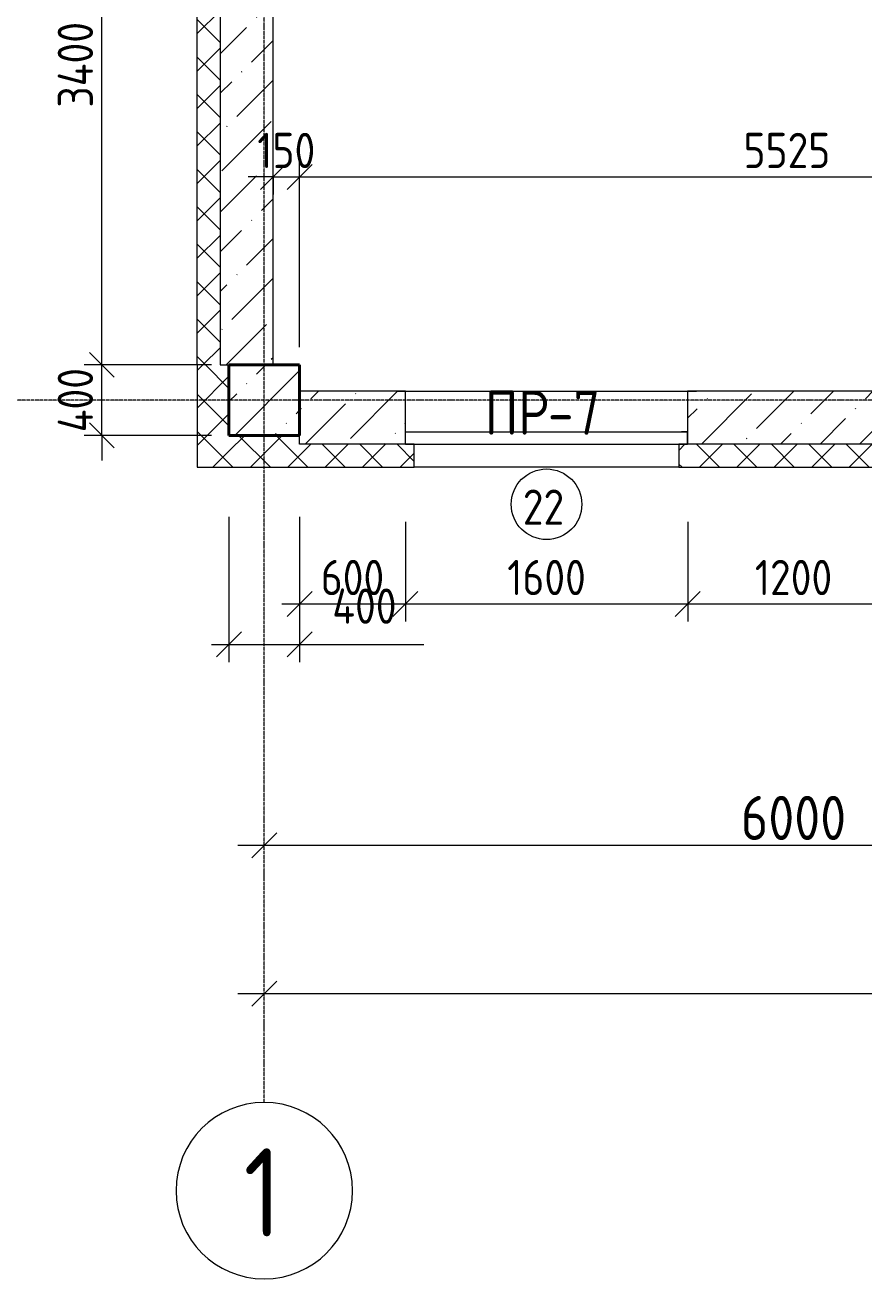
# Model space of a CAD drawing. Header units: millimetres. Extents: x -60946 to 138510, y -262288 to 24501.
# Drawn here: x -20946 to -16191, y -210602 to -203498 of the extents above; entities that cross this region are included whole.
import ezdxf

# ---------------------------------------------------------------- set-up
doc = ezdxf.new("R2010")
doc.units = ezdxf.units.MM
doc.linetypes.add('ADSK_Линия сетки', pattern=[25, 20, -2.5, 0, -2.5])
for name, color, linetype, lineweight in [('_ Окна', 7, 'Continuous', 18), ('Марки', 7, 'Continuous', 20), ('Марки окон', 7, 'Continuous', 20), ('Несущие колонны', 7, 'Continuous', 18), ('Окна', 7, 'Continuous', 9), ('Оси', 7, 'Continuous', 9), ('Размеры', 7, 'Continuous', 9), ('Стены внутренние', 7, 'Continuous', 18), ('Стены наружные', 7, 'Continuous', 18), ('Стены штриховка', 7, 'Continuous', 9)]:
    doc.layers.add(name, color=color, linetype=linetype, lineweight=lineweight)
doc.styles.add('GOST Common', font='', dxfattribs={"width": 0.9, "height": 500})
doc.styles.add('GOST Common_2', font='', dxfattribs={"width": 0.9, "height": 250})
doc.styles.add('GOST Common_3', font='', dxfattribs={"width": 0.9, "height": 200})
doc.styles.get('GOST Common').set_extended_font_data('GOST Common')
doc.styles.get('GOST Common_2').set_extended_font_data('GOST Common')
doc.styles.get('GOST Common_3').set_extended_font_data('GOST Common')
doc.dimstyles.new('ADSK_Основной_2_0', dxfattribs={"dimscale": 304.8, "dimtxt": 201.142999, "dimasz": 0.463911, "dimexe": 0.328084, "dimexo": 0.328084, "dimgap": 0.164042, "dimtad": 1, "dimdec": 3, "dimrnd": 0.001, "dimdsep": 46, "dimtxsty": 'GOST Common_3', "dimblk1": 'OBLIQUE', "dimblk2": 'OBLIQUE', "dimsah": 1, "dimcen": 0.09, "dimdle": 0.328084, "dimazin": 2, "dimtfac": 1, "dimtdec": 4, "dimtix": 1, "dimtmove": 0, "dimatfit": 3, "dimfxl": 1, "dimtvp": 1, "dimtolj": 1, "dimtzin": 0, "dimlwd": 20, "dimlwe": 20, "dimarcsym": 2})
doc.dimstyles.new('ADSK_Основной_2_0_1', dxfattribs={"dimscale": 304.8, "dimtxt": 201.142999, "dimasz": 0.463911, "dimexe": 0.328084, "dimexo": 0.328084, "dimgap": 0.164042, "dimtad": 1, "dimdec": 3, "dimrnd": 0.001, "dimdsep": 46, "dimtxsty": 'GOST Common_3', "dimblk1": 'OBLIQUE', "dimblk2": 'OBLIQUE', "dimsah": 1, "dimcen": 0.09, "dimdle": 0.328084, "dimazin": 2, "dimtfac": 1, "dimtdec": 4, "dimtix": 1, "dimtmove": 1, "dimatfit": 3, "dimfxl": 1, "dimtvp": 1, "dimtolj": 1, "dimtzin": 0, "dimlwd": 20, "dimlwe": 20, "dimarcsym": 2})
doc.dimstyles.new('ADSK_Основной_2_0_2', dxfattribs={"dimscale": 304.8, "dimtxt": 201.142999, "dimasz": 0.463911, "dimexe": 0.328084, "dimexo": 0.328084, "dimgap": 0.164042, "dimtad": 1, "dimdec": 3, "dimrnd": 0.001, "dimdsep": 46, "dimtxsty": 'GOST Common_3', "dimblk1": 'OBLIQUE', "dimblk2": 'OBLIQUE', "dimsah": 1, "dimcen": 0.09, "dimdle": 0.328084, "dimazin": 2, "dimtfac": 1, "dimtdec": 4, "dimtix": 1, "dimtmove": 0, "dimatfit": 3, "dimfxl": 1, "dimtvp": 1, "dimtolj": 1, "dimtzin": 0, "dimlwd": 20, "dimlwe": 20, "dimarcsym": 2})
doc.dimstyles.new('ADSK_Основной_2_5_мм', dxfattribs={"dimscale": 304.8, "dimtxt": 251.428749, "dimasz": 0.463911, "dimexe": 0.492126, "dimexo": 0.984252, "dimgap": 0.098425, "dimtad": 1, "dimrnd": 0.01, "dimdsep": 46, "dimtxsty": 'GOST Common_2', "dimblk1": 'OBLIQUE', "dimblk2": 'OBLIQUE', "dimsah": 1, "dimcen": 0.09, "dimdle": 0.492126, "dimazin": 2, "dimtfac": 1, "dimtdec": 4, "dimtix": 1, "dimtmove": 0, "dimatfit": 3, "dimfxl": 1, "dimtvp": 1, "dimtolj": 1, "dimtzin": 0, "dimlwd": 20, "dimlwe": 20, "dimarcsym": 2})
pattern_1 = [(45, (9.36, -198628.46), (84.1895, 308.696), [396.875, -79.375, 3.353, -76.022])]
pattern_2 = [(45, (9.36, -198628.46), (-106.066, 106.066), []), (135, (9.36, -198628.46), (-106.066, -106.066), [])]

# ---------------------------------------------------------------- blocks, each defined once
blk = doc.blocks.new('ADSK_КолоннаЖБ_Прямоугольная - 400x400 мм-1807142-Кладочный план 4-го этажа')
at = {"layer": 'Несущие колонны', "lineweight": 40}
for p, q in [((-200, 200), (200, 200)), ((-200, -200), (-200, 200)), ((200, 200), (200, -200)), ((200, -200), (-200, -200))]:
    blk.add_line(p, q, dxfattribs=at)
blk = doc.blocks.new('ОКНО L03 _2СТ_RS - ОК-5_1600х2000h-3556607-Кладочный план 4-го этажа')
at = {"layer": '_ Окна'}
for p, q in [((-838.1, -79), (761.9, -79)), ((-838.1, -149), (-838.1, -79)), ((-838.1, -79), (-803.1, -79)), ((-818.1, -79), (-38.1, -79)), ((-38.1, -79), (741.9, -79)), ((761.9, -79), (726.9, -79)), ((761.9, -149), (761.9, -79)), ((-838.1, -149), (761.9, -149)), ((-838.1, -149), (-833.1, -149)), ((-818.1, -149), (-38.1, -149)), ((-38.1, -149), (741.9, -149)), ((761.9, -149), (756.9, -149))]:
    blk.add_line(p, q, dxfattribs=at)
at = {"layer": 'Окна'}
blk.add_line((-888.1, 150), (811.9, 150), dxfattribs=at)
blk = doc.blocks.new('Ось сетки - Круг_Ø10 мм-8259-Кладочный план 4-го этажа')
at = {"layer": 'Оси', "lineweight": 20}
for start, end in [(360, 180), (180, 360)]:
    blk.add_arc((0, 0), 5, start, end, dxfattribs=at)
blk = doc.blocks.new('_Oblique')
at = {"color": 0, "linetype": 'ByBlock', "lineweight": -2}
blk.add_line((-0.5, -0.5), (0.5, 0.5), dxfattribs=at)
blk = doc.blocks.new('*D5845')
at = {"layer": 'Defpoints', "color": 0, "transparency": 16777216}
for p in [(-19590.6, -208045.7), (-13590.6, -208045.7), (-13590.6, -208145.7)]:
    blk.add_point(p, dxfattribs=at)
at = {"layer": 'Размеры', "color": 0, "lineweight": 20, "transparency": 16777216}
for p, q in [((-19740.6, -208145.7), (-13440.6, -208145.7)), ((-19590.6, -208345.7), (-19590.6, -208295.7)), ((-13590.6, -208345.7), (-13590.6, -208295.7))]:
    blk.add_line(p, q, dxfattribs=at)
at = {"layer": 'Размеры', "color": 0, "lineweight": 20, "transparency": 16777216, "xscale": 141.4, "yscale": 141.4, "zscale": 141.4, "rotation": 180}
blk.add_blockref('_Oblique', (-19590.6, -208145.7), dxfattribs=at)
at = {"layer": 'Размеры', "color": 0, "lineweight": 20, "transparency": 16777216, "xscale": 141.4, "yscale": 141.4, "zscale": 141.4}
blk.add_blockref('_Oblique', (-13590.6, -208145.7), dxfattribs=at)
at = {"layer": 'Размеры', "color": 0, "lineweight": 9, "transparency": 16777216, "insert": (-16590.6, -207990.7), "char_height": 250, "width": 756.843, "attachment_point": 5, "style": 'GOST Common_2'}
blk.add_mtext('\\A1;6000', dxfattribs=at)
blk = doc.blocks.new('*D5869')
at = {"layer": 'Defpoints', "color": 0, "transparency": 16777216}
for p in [(-19590.6, -208885.7), (61609.4, -208885.7), (61609.4, -208985.7)]:
    blk.add_point(p, dxfattribs=at)
at = {"layer": 'Размеры', "color": 0, "lineweight": 20, "transparency": 16777216}
for p, q in [((-19740.6, -208985.7), (61759.4, -208985.7)), ((-19590.6, -209185.7), (-19590.6, -209135.7)), ((61609.4, -209185.7), (61609.4, -209135.7))]:
    blk.add_line(p, q, dxfattribs=at)
at = {"layer": 'Размеры', "color": 0, "lineweight": 20, "transparency": 16777216, "xscale": 141.4, "yscale": 141.4, "zscale": 141.4, "rotation": 180}
blk.add_blockref('_Oblique', (-19590.6, -208985.7), dxfattribs=at)
at = {"layer": 'Размеры', "color": 0, "lineweight": 20, "transparency": 16777216, "xscale": 141.4, "yscale": 141.4, "zscale": 141.4}
blk.add_blockref('_Oblique', (61609.4, -208985.7), dxfattribs=at)
at = {"layer": 'Размеры', "color": 0, "lineweight": 9, "transparency": 16777216, "insert": (21009.4, -208830.7), "char_height": 250, "width": 889.802, "attachment_point": 5, "style": 'GOST Common_2'}
blk.add_mtext('\\A1;81200', dxfattribs=at)
blk = doc.blocks.new('*D5889')
at = {"layer": 'Defpoints', "color": 0, "transparency": 16777216}
for p in [(-20511.3, -205423.5), (-19790.6, -205423.5), (-19790.6, -205823.5)]:
    blk.add_point(p, dxfattribs=at)
at = {"layer": 'Размеры', "color": 0, "lineweight": 20, "transparency": 16777216}
for p, q in [((-20511.3, -205423.5), (-20511.3, -205282.1)), ((-19890.6, -205423.5), (-20611.3, -205423.5)), ((-20511.3, -205823.5), (-20511.3, -205423.5)), ((-19890.6, -205823.5), (-20611.3, -205823.5)), ((-20511.3, -205823.5), (-20511.3, -205964.9))]:
    blk.add_line(p, q, dxfattribs=at)
at = {"layer": 'Размеры', "color": 0, "lineweight": 20, "transparency": 16777216, "xscale": 141.4, "yscale": 141.4, "zscale": 141.4}
for p, rotation in [((-20511.3, -205423.5), 270), ((-20511.3, -205823.5), 90)]:
    blk.add_blockref('_Oblique', p, dxfattribs=dict(at, rotation=rotation))
at = {"layer": 'Размеры', "color": 0, "lineweight": 9, "transparency": 16777216, "insert": (-20661.3, -205623.5), "char_height": 200, "width": 474.561, "attachment_point": 5, "rotation": 90, "style": 'GOST Common_3'}
blk.add_mtext('\\A1;400', dxfattribs=at)
blk = doc.blocks.new('*D5890')
at = {"layer": 'Defpoints', "color": 0, "transparency": 16777216}
for p in [(-20511.3, -202023.5), (-19839.6, -202023.5), (-19790.6, -205423.5)]:
    blk.add_point(p, dxfattribs=at)
at = {"layer": 'Размеры', "color": 0, "lineweight": 20, "transparency": 16777216}
for p, q in [((-20511.3, -205523.5), (-20511.3, -201923.5)), ((-19939.6, -202023.5), (-20611.3, -202023.5)), ((-19890.6, -205423.5), (-20611.3, -205423.5))]:
    blk.add_line(p, q, dxfattribs=at)
at = {"layer": 'Размеры', "color": 0, "lineweight": 20, "transparency": 16777216, "xscale": 141.4, "yscale": 141.4, "zscale": 141.4}
for p, rotation in [((-20511.3, -202023.5), 90), ((-20511.3, -205423.5), 270)]:
    blk.add_blockref('_Oblique', p, dxfattribs=dict(at, rotation=rotation))
at = {"layer": 'Размеры', "color": 0, "lineweight": 9, "transparency": 16777216, "insert": (-20661.3, -203723.5), "char_height": 200, "width": 625.93, "attachment_point": 5, "rotation": 90, "style": 'GOST Common_3'}
blk.add_mtext('\\A1;3400', dxfattribs=at)
blk = doc.blocks.new('*D5738')
at = {"layer": 'Defpoints', "color": 0, "transparency": 16777216}
for p in [(-19790.6, -206184.1), (-19390.6, -206184.1), (-19390.6, -207007.1)]:
    blk.add_point(p, dxfattribs=at)
at = {"layer": 'Размеры', "color": 0, "lineweight": 20, "transparency": 16777216}
for p, q in [((-19790.6, -206284.1), (-19790.6, -207107.1)), ((-19390.6, -206284.1), (-19390.6, -207107.1)), ((-19890.6, -207007.1), (-19390.6, -207007.1)), ((-19390.6, -207007.1), (-18686.4, -207007.1))]:
    blk.add_line(p, q, dxfattribs=at)
at = {"layer": 'Размеры', "color": 0, "lineweight": 20, "transparency": 16777216, "xscale": 141.4, "yscale": 141.4, "zscale": 141.4, "rotation": 180}
blk.add_blockref('_Oblique', (-19790.6, -207007.1), dxfattribs=at)
at = {"layer": 'Размеры', "color": 0, "lineweight": 20, "transparency": 16777216, "xscale": 141.4, "yscale": 141.4, "zscale": 141.4}
blk.add_blockref('_Oblique', (-19390.6, -207007.1), dxfattribs=at)
at = {"layer": 'Размеры', "color": 0, "lineweight": 9, "transparency": 16777216, "insert": (-19205.1, -206690.5), "char_height": 200, "width": 474.561, "attachment_point": 1, "line_spacing_factor": 1.022761, "style": 'GOST Common_3'}
blk.add_mtext('\\A1;400', dxfattribs=at)
blk = doc.blocks.new('*D5739')
at = {"layer": 'Defpoints', "color": 0, "transparency": 16777216}
for p in [(-19390.6, -206184.1), (-18790.6, -206213.3), (-18790.6, -206778.4)]:
    blk.add_point(p, dxfattribs=at)
at = {"layer": 'Размеры', "color": 0, "lineweight": 20, "transparency": 16777216}
for p, q in [((-19390.6, -206284.1), (-19390.6, -206878.4)), ((-18790.6, -206313.3), (-18790.6, -206878.4)), ((-19490.6, -206778.4), (-18690.6, -206778.4))]:
    blk.add_line(p, q, dxfattribs=at)
at = {"layer": 'Размеры', "color": 0, "lineweight": 20, "transparency": 16777216, "xscale": 141.4, "yscale": 141.4, "zscale": 141.4, "rotation": 180}
blk.add_blockref('_Oblique', (-19390.6, -206778.4), dxfattribs=at)
at = {"layer": 'Размеры', "color": 0, "lineweight": 20, "transparency": 16777216, "xscale": 141.4, "yscale": 141.4, "zscale": 141.4}
blk.add_blockref('_Oblique', (-18790.6, -206778.4), dxfattribs=at)
at = {"layer": 'Размеры', "color": 0, "lineweight": 9, "transparency": 16777216, "insert": (-19090.6, -206628.4), "char_height": 200, "width": 454.106, "attachment_point": 5, "style": 'GOST Common_3'}
blk.add_mtext('\\A1;600', dxfattribs=at)
blk = doc.blocks.new('*D5740')
at = {"layer": 'Defpoints', "color": 0, "transparency": 16777216}
for p in [(-18790.6, -206213.3), (-17190.6, -206213.3), (-17190.6, -206778.4)]:
    blk.add_point(p, dxfattribs=at)
at = {"layer": 'Размеры', "color": 0, "lineweight": 20, "transparency": 16777216}
for p, q in [((-18790.6, -206313.3), (-18790.6, -206878.4)), ((-17190.6, -206313.3), (-17190.6, -206878.4)), ((-18890.6, -206778.4), (-17090.6, -206778.4))]:
    blk.add_line(p, q, dxfattribs=at)
at = {"layer": 'Размеры', "color": 0, "lineweight": 20, "transparency": 16777216, "xscale": 141.4, "yscale": 141.4, "zscale": 141.4, "rotation": 180}
blk.add_blockref('_Oblique', (-18790.6, -206778.4), dxfattribs=at)
at = {"layer": 'Размеры', "color": 0, "lineweight": 20, "transparency": 16777216, "xscale": 141.4, "yscale": 141.4, "zscale": 141.4}
blk.add_blockref('_Oblique', (-17190.6, -206778.4), dxfattribs=at)
at = {"layer": 'Размеры', "color": 0, "lineweight": 9, "transparency": 16777216, "insert": (-17990.6, -206628.4), "char_height": 200, "width": 560.473, "attachment_point": 5, "style": 'GOST Common_3'}
blk.add_mtext('\\A1;1600', dxfattribs=at)
blk = doc.blocks.new('*D5741')
at = {"layer": 'Defpoints', "color": 0, "transparency": 16777216}
for p in [(-17190.6, -206213.3), (-15990.6, -206213.3), (-15990.6, -206778.4)]:
    blk.add_point(p, dxfattribs=at)
at = {"layer": 'Размеры', "color": 0, "lineweight": 20, "transparency": 16777216}
for p, q in [((-17190.6, -206313.3), (-17190.6, -206878.4)), ((-15990.6, -206313.3), (-15990.6, -206878.4)), ((-17290.6, -206778.4), (-15890.6, -206778.4))]:
    blk.add_line(p, q, dxfattribs=at)
at = {"layer": 'Размеры', "color": 0, "lineweight": 20, "transparency": 16777216, "xscale": 141.4, "yscale": 141.4, "zscale": 141.4, "rotation": 180}
blk.add_blockref('_Oblique', (-17190.6, -206778.4), dxfattribs=at)
at = {"layer": 'Размеры', "color": 0, "lineweight": 20, "transparency": 16777216, "xscale": 141.4, "yscale": 141.4, "zscale": 141.4}
blk.add_blockref('_Oblique', (-15990.6, -206778.4), dxfattribs=at)
at = {"layer": 'Размеры', "color": 0, "lineweight": 9, "transparency": 16777216, "insert": (-16590.6, -206628.4), "char_height": 200, "width": 560.473, "attachment_point": 5, "style": 'GOST Common_3'}
blk.add_mtext('\\A1;1200', dxfattribs=at)
blk = doc.blocks.new('*D6348')
at = {"layer": 'Defpoints', "color": 0, "transparency": 16777216}
for p in [(-19540.6, -204258.9), (-19390.6, -204358.9), (-19390.6, -205423.5)]:
    blk.add_point(p, dxfattribs=at)
at = {"layer": 'Размеры', "color": 0, "lineweight": 20, "transparency": 16777216}
for p, q in [((-19390.6, -205323.5), (-19390.6, -204258.9)), ((-19540.6, -204358.9), (-19682, -204358.9)), ((-19540.6, -204358.9), (-19540.6, -204458.9)), ((-19540.6, -204358.9), (-19390.6, -204358.9)), ((-19390.6, -204358.9), (-19249.2, -204358.9))]:
    blk.add_line(p, q, dxfattribs=at)
at = {"layer": 'Размеры', "color": 0, "lineweight": 20, "transparency": 16777216, "xscale": 141.4, "yscale": 141.4, "zscale": 141.4}
blk.add_blockref('_Oblique', (-19540.6, -204358.9), dxfattribs=at)
at = {"layer": 'Размеры', "color": 0, "lineweight": 20, "transparency": 16777216, "xscale": 141.4, "yscale": 141.4, "zscale": 141.4, "rotation": 180}
blk.add_blockref('_Oblique', (-19390.6, -204358.9), dxfattribs=at)
at = {"layer": 'Размеры', "color": 0, "lineweight": 9, "transparency": 16777216, "insert": (-19465.6, -204208.9), "char_height": 200, "width": 409.104, "attachment_point": 5, "style": 'GOST Common_3'}
blk.add_mtext('\\A1;150', dxfattribs=at)
blk = doc.blocks.new('*D6349')
at = {"layer": 'Defpoints', "color": 0, "transparency": 16777216}
for p in [(-13865.6, -204358.9), (-13865.6, -204573.5), (-19390.6, -205423.5)]:
    blk.add_point(p, dxfattribs=at)
at = {"layer": 'Размеры', "color": 0, "lineweight": 20, "transparency": 16777216}
for p, q in [((-19390.6, -205323.5), (-19390.6, -204258.9)), ((-13865.6, -204473.5), (-13865.6, -204258.9)), ((-19490.6, -204358.9), (-13765.6, -204358.9))]:
    blk.add_line(p, q, dxfattribs=at)
at = {"layer": 'Размеры', "color": 0, "lineweight": 20, "transparency": 16777216, "xscale": 141.4, "yscale": 141.4, "zscale": 141.4, "rotation": 180}
blk.add_blockref('_Oblique', (-19390.6, -204358.9), dxfattribs=at)
at = {"layer": 'Размеры', "color": 0, "lineweight": 20, "transparency": 16777216, "xscale": 141.4, "yscale": 141.4, "zscale": 141.4}
blk.add_blockref('_Oblique', (-13865.6, -204358.9), dxfattribs=at)
at = {"layer": 'Размеры', "color": 0, "lineweight": 9, "transparency": 16777216, "insert": (-16628.1, -204208.9), "char_height": 200, "width": 605.475, "attachment_point": 5, "style": 'GOST Common_3'}
blk.add_mtext('\\A1;5525', dxfattribs=at)
blk = doc.blocks.new('М_окна1 - Маркировка типоразмера-1510237-Кладочный план 4-го этажа')
at = {"layer": 'Марки окон'}
blk.add_circle((0, 0), 2, dxfattribs=at)

msp = doc.modelspace()

# ---------------------------------------------------------------- hatches: boundary and pattern name
at = {"layer": 'Несущие колонны', "lineweight": 9}
h = msp.add_hatch(dxfattribs=at)
h.set_pattern_fill('FP_1', color=256, style=0, pattern_type=2)
h.set_pattern_definition([(45, (9.36, -198628.46), (-224.5064, 224.5064), []), (45, (233.87, -198628.46), (-224.5064, 224.5064), [396.875, -79.375, 3.353, -76.022])])
h.paths.add_polyline_path([(-19790.6385, -205823.4914), (-19390.6385, -205823.4914), (-19390.6385, -205423.4914), (-19790.6385, -205423.4914)])
at = {"layer": 'Стены внутренние', "lineweight": 9}
h = msp.add_hatch(dxfattribs=at)
h.set_pattern_fill('FP_2', color=256, style=0, pattern_type=2)
h.set_pattern_definition(pattern_1)
h.paths.add_polyline_path([(-19790.6385, -205423.4914), (-19540.6385, -205423.4914), (-19540.6385, -202023.4914), (-19839.6385, -202023.4914), (-19840.6385, -205423.4914), (-19805.9578, -205423.4914)])
h.paths.add_polyline_path([(-19839.6385, -200473.4914), (-19839.6385, -200423.4914), (-19540.6385, -200423.4914), (-19540.6385, -198223.4914), (-19839.6385, -198223.4914), (-19840.6385, -200473.4914)])
h.paths.add_polyline_path([(-19840.6385, -196673.4914), (-19839.6385, -196673.4914), (-19839.6385, -196623.4914), (-19540.6385, -196623.4914), (-19540.6385, -194423.4914), (-19839.6385, -194423.4914), (-19840.6385, -195092.7203)])
h.paths.add_polyline_path([(-19840.6385, -192873.4914), (-19839.6385, -192873.4914), (-19839.6385, -192823.4914), (-19540.6385, -192823.4914), (-19540.6385, -191623.4914), (-19839.6385, -191623.4914), (-19840.6385, -191573.4914)])
h.paths.add_polyline_path([(-19839.6385, -190073.4914), (-19839.6385, -190023.4914), (-19540.6385, -190023.4914), (-19540.6385, -187623.4914), (-19840.6385, -187623.4914), (-19840.6385, -190073.4914)])
h = msp.add_hatch(dxfattribs=at)
h.set_pattern_fill('FP_2', color=256, style=0, pattern_type=2)
h.set_pattern_definition(pattern_1)
h.paths.add_polyline_path([(-3390.6385, -205873.4914), (-3390.6385, -205573.4914), (-3990.6385, -205573.4914), (-3990.6385, -205872.4914), (-4040.6385, -205873.4914)])
h.paths.add_polyline_path([(-5540.6385, -205873.4914), (-5540.6385, -205872.4914), (-5590.6385, -205872.4914), (-5590.6385, -205573.4914), (-6790.6385, -205573.4914), (-6790.6385, -205872.4914), (-6605.294, -205873.4914)])
h.paths.add_polyline_path([(-14030.6674, -205873.4914), (-12190.6385, -205872.4914), (-12190.6385, -205573.4914), (-14390.6385, -205573.4914), (-14390.6385, -205872.4914), (-14440.6385, -205873.4914)])
h.paths.add_polyline_path([(-9905.46, -205873.4914), (-8390.6385, -205872.4914), (-8390.6385, -205573.4914), (-8990.6385, -205573.4914), (-8990.6385, -205823.4914), (-9390.6385, -205823.4914), (-9390.6385, -205573.4914), (-10590.6385, -205573.4914), (-10590.6385, -205872.4914), (-10640.6385, -205873.4914)])
h.paths.add_polyline_path([(-19390.6385, -205873.4914), (-18790.6385, -205872.4914), (-18790.6385, -205573.4914), (-19390.6385, -205573.4914), (-19390.6385, -205823.4914)])
h.paths.add_polyline_path([(-15940.6385, -205873.4914), (-15940.6385, -205872.4914), (-15990.6385, -205872.4914), (-15990.6385, -205573.4914), (-17190.6385, -205573.4914), (-17190.6385, -205872.4914), (-16505.7919, -205873.4914)])
at = {"layer": 'Стены наружные', "lineweight": 9}
h = msp.add_hatch(dxfattribs=at)
h.set_pattern_fill('FP_4', color=256, style=0, pattern_type=2)
h.set_pattern_definition(pattern_2)
h.paths.add_polyline_path([(-19840.6385, -205423.4914), (-19840.6385, -201973.4914), (-19970.6385, -201973.4914), (-19970.6385, -205423.4914)])
h.paths.add_polyline_path([(-19840.6385, -200473.4914), (-19840.6385, -198173.4914), (-19970.6385, -198173.4914), (-19970.6385, -200473.4914)])
h.paths.add_polyline_path([(-19970.6385, -196673.4914), (-19840.6385, -196673.4914), (-19840.6385, -194373.4914), (-19970.6385, -194373.4914), (-19970.6385, -195092.7203)])
h.paths.add_polyline_path([(-19970.6385, -192873.4914), (-19840.6385, -192873.4914), (-19840.6385, -191573.4914), (-19970.6385, -191573.4914)])
h.paths.add_polyline_path([(-19840.6385, -190073.4914), (-19840.6385, -187803.4914), (-19970.6385, -187803.4914), (-19970.6385, -190073.4914)])
h = msp.add_hatch(dxfattribs=at)
h.set_pattern_fill('FP_4', color=256, style=0, pattern_type=2)
h.set_pattern_definition(pattern_2)
h.paths.add_polyline_path([(-19970.6385, -206003.4914), (-19790.6385, -206003.4914), (-19790.6385, -205423.4914), (-19970.6385, -205423.4914)])
h = msp.add_hatch(dxfattribs=at)
h.set_pattern_fill('FP_4', color=256, style=0, pattern_type=2)
h.set_pattern_definition(pattern_2)
h.paths.add_polyline_path([(-19390.6385, -206003.4914), (-19390.6385, -205823.4914), (-19790.6385, -205823.4914), (-19790.6385, -206003.4914)])
h = msp.add_hatch(dxfattribs=at)
h.set_pattern_fill('FP_4', color=256, style=0, pattern_type=2)
h.set_pattern_definition(pattern_2)
h.paths.add_polyline_path([(-3390.6385, -206003.4914), (-3390.6385, -205873.4914), (-4040.6385, -205873.4914), (-4040.6385, -206003.4914)])
h.paths.add_polyline_path([(-17240.6385, -206003.4914), (-15940.6385, -206003.4914), (-15940.6385, -205873.4914), (-17240.6385, -205873.4914)])
h.paths.add_polyline_path([(-19390.6385, -206003.4914), (-18740.6385, -206003.4914), (-18740.6385, -205873.4914), (-19390.6385, -205873.4914)])
h.paths.add_polyline_path([(-6605.294, -206003.4914), (-5540.6385, -206003.4914), (-5540.6385, -205873.4914), (-6840.6385, -205873.4914), (-6840.6385, -206003.4914)])
h.paths.add_polyline_path([(-14440.6385, -206003.4914), (-12140.6385, -206003.4914), (-12140.6385, -205873.4914), (-14440.6385, -205873.4914)])
h.paths.add_polyline_path([(-9905.46, -206003.4914), (-8340.6385, -206003.4914), (-8340.6385, -205873.4914), (-10640.6385, -205873.4914), (-10640.6385, -206003.4914)])

# ---------------------------------------------------------------- linework, layer by layer
at = {"layer": 'Несущие колонны', "lineweight": 9}
for p, q in [((-19390.6385, -205423.4914), (-19790.6385, -205423.4914)), ((-19790.6385, -205423.4914), (-19790.6385, -205823.4914)), ((-19390.6385, -205823.4914), (-19390.6385, -205423.4914)), ((-19790.6385, -205823.4914), (-19390.6385, -205823.4914))]:
    msp.add_line(p, q, dxfattribs=at)
at = {"layer": 'Оси', "linetype": 'ADSK_Линия сетки', "lineweight": 5}
for p, q in [((-19590.6385, -209602.3427), (-19590.6385, -174127.5463)), ((62563.3938, -205623.4914), (-25230.7352, -205623.4914))]:
    msp.add_line(p, q, dxfattribs=at)
at = {"layer": 'Стены внутренние', "lineweight": 5}
for p, q in [((-19540.6385, -205423.4914), (-19540.6385, -202723.4914)), ((-19540.6385, -205423.4914), (-19790.6385, -205423.4914)), ((-18790.6385, -205573.4914), (-19390.6385, -205573.4914)), ((-19390.6385, -205573.4914), (-19390.6385, -205823.4914)), ((-18790.6385, -205872.4914), (-18790.6385, -205573.4914)), ((-18790.6385, -205573.4914), (-17190.6385, -205573.4914)), ((-15990.6385, -205573.4914), (-17190.6385, -205573.4914)), ((-17190.6385, -205573.4914), (-17190.6385, -205872.4914)), ((-18740.6385, -205872.4914), (-18790.6385, -205872.4914)), ((-18740.6385, -205873.4914), (-18740.6385, -205872.4914)), ((-17190.6385, -205872.4914), (-17240.6385, -205872.4914)), ((-17240.6385, -205872.4914), (-17240.6385, -205873.4914))]:
    msp.add_line(p, q, dxfattribs=at)
at = {"layer": 'Стены наружные', "lineweight": 9}
for p, q in [((-19970.6385, -205423.4914), (-19970.6385, -201973.4914)), ((-19970.6385, -205423.4914), (-19970.6385, -206003.4914)), ((-19790.6385, -205823.4914), (-19790.6385, -205423.4914)), ((-19390.6385, -205823.4914), (-19790.6385, -205823.4914)), ((-18740.6385, -206003.4914), (-18740.6385, -205873.4914)), ((-17240.6385, -205873.4914), (-17240.6385, -206003.4914)), ((-19970.6385, -206003.4914), (-18740.6385, -206003.4914)), ((-17240.6385, -206003.4914), (-18740.6385, -206003.4914)), ((-17240.6385, -206003.4914), (-15940.6385, -206003.4914))]:
    msp.add_line(p, q, dxfattribs=at)
at = {"layer": 'Стены штриховка', "lineweight": 9}
for p, q in [((-19840.6385, -201973.4914), (-19840.6385, -205423.4914)), ((-19840.6385, -205423.4914), (-19790.6385, -205423.4914)), ((-19390.6385, -205873.4914), (-19390.6385, -205823.4914)), ((-18740.6385, -205873.4914), (-19390.6385, -205873.4914)), ((-15940.6385, -205873.4914), (-17240.6385, -205873.4914))]:
    msp.add_line(p, q, dxfattribs=at)

# ---------------------------------------------------------------- block references
at = {"layer": 'Марки окон', "lineweight": 9, "xscale": 99.99999999999993, "yscale": 99.99999999999993, "zscale": 99.99999999999993}
msp.add_blockref('М_окна1 - Маркировка типоразмера-1510237-Кладочный план 4-го этажа', (-17990.6385, -206213.4914), dxfattribs=at)
at = {"layer": 'Несущие колонны', "lineweight": 40, "rotation": 89.9999999999999}
msp.add_blockref('ADSK_КолоннаЖБ_Прямоугольная - 400x400 мм-1807142-Кладочный план 4-го этажа', (-19590.6385, -205623.4914), dxfattribs=at)
at = {"layer": 'Окна', "lineweight": 9}
msp.add_blockref('ОКНО L03 _2СТ_RS - ОК-5_1600х2000h-3556607-Кладочный план 4-го этажа', (-17952.5385, -205723.4914), dxfattribs=at)
at = {"layer": 'Оси', "lineweight": 20, "xscale": 99.99999999999993, "yscale": 99.99999999999993, "zscale": 99.99999999999993}
msp.add_blockref('Ось сетки - Круг_Ø10 мм-8259-Кладочный план 4-го этажа', (-19590.6385, -210102.3427), dxfattribs=at)

# ---------------------------------------------------------------- texts
at = {"layer": 'Марки', "lineweight": 9, "char_height": 250, "attachment_point": 1, "style": 'GOST Common_2'}
for s, insert, width in [('ПР', (-18340.5693, -205569.5103), 432.91125), ('-7', (-17983.3818, -205569.5103), 389.620125)]:
    msp.add_mtext(s, dxfattribs=dict(at, insert=insert, width=width))
at = {"layer": 'Марки окон', "lineweight": 5, "insert": (-18125.1959, -206129.7061), "char_height": 200, "width": 317.46825, "attachment_point": 1, "style": 'GOST Common_3'}
msp.add_mtext('22', dxfattribs=at)
at = {"layer": 'Оси', "insert": (-19707.5692, -209862.476), "char_height": 500, "width": 281.392312, "attachment_point": 1, "style": 'GOST Common'}
msp.add_mtext('\\fGOST Common|b0|i0|c204|p34|;\\W.9;1', dxfattribs=at)

# ---------------------------------------------------------------- dimensions: what is measured, and where the dimension line sits
at = {"layer": 'Размеры', "lineweight": 9}
for base, p1, p2, override, picture, middle in [((-20511.2838, -202023.4914), (-19790.6385, -205423.4914), (-19839.6385, -202023.4914), {"dimpost": '<>', "dimfxl": 3400.35307}, '*D5890', (-20661.2838, -203723.4914)), ((-20511.2838, -205423.4914), (-19790.6385, -205823.4914), (-19790.6385, -205423.4914), {"dimpost": '<>', "dimfxl": 400}, '*D5889', (-20661.2838, -205623.4914))]:
    dim = msp.add_linear_dim(base=base, p1=p1, p2=p2, angle=90, dimstyle='ADSK_Основной_2_0_1', override=override, dxfattribs=at)
    dim.commit()
    dim.dimension.update_dxf_attribs({"geometry": picture, "text_midpoint": middle})
for base, p1, p2, dimstyle, override, picture, middle in [((-19390.6385, -204358.9303), (-19540.6385, -204258.9455), (-19390.6385, -205423.4914), 'ADSK_Основной_2_0_2', {"dimpost": '<>', "dimfxl": 1174.166637}, '*D6348', (-19465.6385, -204208.9303)), ((-13865.6385, -204358.9303), (-19390.6385, -205423.4914), (-13865.6385, -204573.4914), 'ADSK_Основной_2_0_2', {"dimpost": '<>', "dimfxl": 5590.002236}, '*D6349', (-16628.1385, -204208.9303)), ((-18790.6385, -206778.4042), (-19390.6385, -206184.0913), (-18790.6385, -206213.2828), 'ADSK_Основной_2_0_1', {"dimpost": '<>', "dimfxl": 600.709704}, '*D5739', (-19090.6385, -206628.4042)), ((-17190.6385, -206778.4042), (-18790.6385, -206213.2828), (-17190.6385, -206213.2828), 'ADSK_Основной_2_0_1', {"dimpost": '<>', "dimfxl": 1600}, '*D5740', (-17990.6385, -206628.4042)), ((-15990.6385, -206778.4042), (-17190.6385, -206213.2828), (-15990.6385, -206213.2828), 'ADSK_Основной_2_0_1', {"dimpost": '<>', "dimfxl": 1200}, '*D5741', (-16590.6385, -206628.4042)), ((-13590.6385, -208145.7149), (-19590.6385, -208045.73), (-13590.6385, -208045.73), 'ADSK_Основной_2_5_мм', {"dimpost": '<>', "dimfxl": 6000}, '*D5845', (-16590.6385, -207990.7149)), ((61609.3615, -208985.7149), (-19590.6385, -208885.73), (61609.3615, -208885.73), 'ADSK_Основной_2_5_мм', {"dimpost": '<>', "dimfxl": 81200}, '*D5869', (21009.3615, -208830.7149))]:
    dim = msp.add_linear_dim(base=base, p1=p1, p2=p2, dimstyle=dimstyle, override=override, dxfattribs=at)
    dim.commit()
    dim.dimension.update_dxf_attribs({"geometry": picture, "text_midpoint": middle})
dim = msp.add_linear_dim(base=(-19390.6385, -207007.1289), p1=(-19790.6385, -206184.0913), p2=(-19390.6385, -206184.0913), dimstyle='ADSK_Основной_2_0', override={"dimpost": '<>', "dimfxl": 400}, dxfattribs=at)
dim.commit()
dim.dimension.update_dxf_attribs({"geometry": '*D5738', "text_midpoint": (-18967.8099, -207007.1289), "dimtype": 160})

doc.saveas('drawing.dxf')
